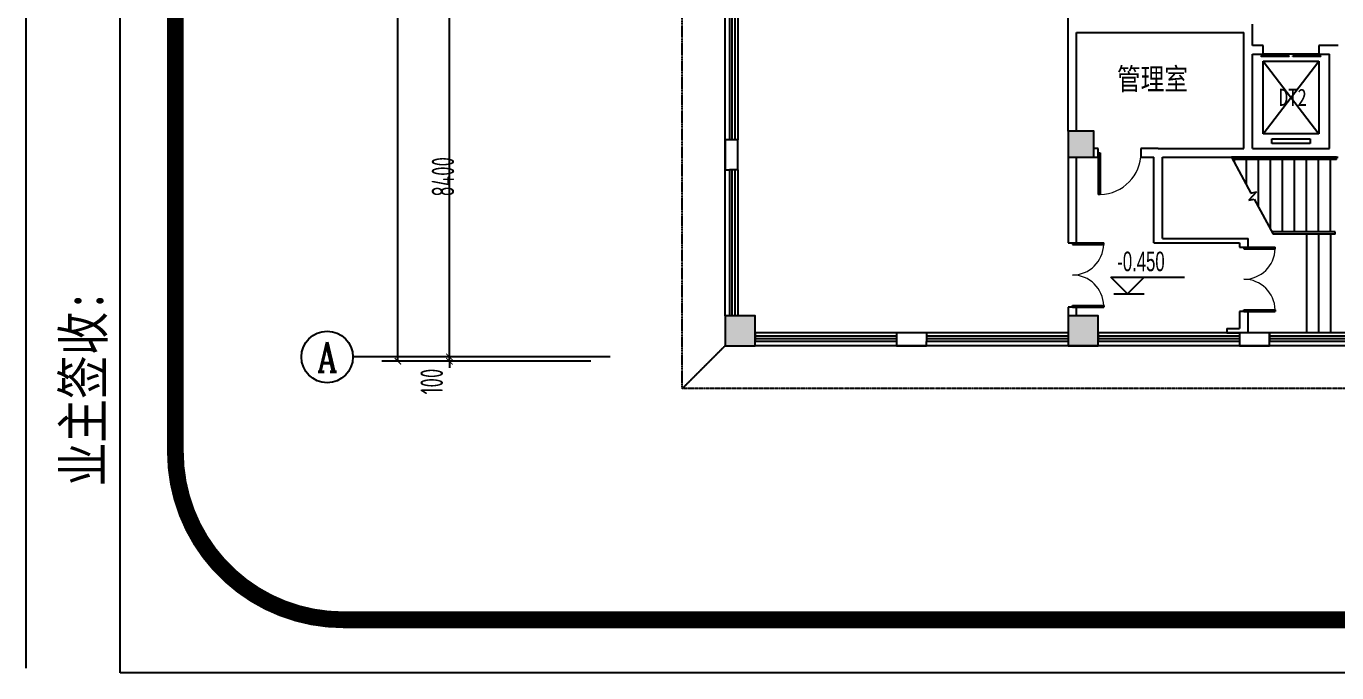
# Model space of a CAD drawing. Header units: inches. Extents: x -584 to 1446124, y -108140 to 99637.
# Drawn here: x 874424 to 904991, y 5780 to 20854 of the extents above; entities that cross this region are included whole.
import ezdxf
from ezdxf.enums import TextEntityAlignment as Align

# ---------------------------------------------------------------- set-up
doc = ezdxf.new("R2010")
doc.units = ezdxf.units.IN
doc.header["$MEASUREMENT"] = 0
doc.linetypes.add('DASH', pattern=[0.35, 0.25, -0.1])
for name, color, linetype in [('AXIS', 3, 'Continuous'), ('AXIS_TEXT', 7, 'Continuous'), ('COLUMN', 6, 'Continuous'), ('DIM_ELEV', 3, 'Continuous'), ('DIM_SYMB', 3, 'Continuous'), ('EVTR', 2, 'Continuous'), ('GROUND', 34, 'Continuous'), ('PUB_TEXT', 151, 'Continuous'), ('STAIR', 6, 'Continuous'), ('WALL', 7, 'Continuous'), ('WINDOW', 3, 'Continuous'), ('外框', 7, 'Continuous')]:
    doc.layers.add(name, color=color, linetype=linetype)
doc.styles.add('_TCH_AXIS', font='COMPLEX', dxfattribs={"bigfont": 'GBCBIG'})
doc.styles.add('_TCH_DIM', font='stylu.ttf')
doc.styles.add('_TCH_DIM_T3', font='TSSDENG', dxfattribs={"width": 0.64, "bigfont": 'TSSDCHN'})
doc.styles.add('COMPLEX', font='stylu.ttf')
doc.styles.get("Standard").update_dxf_attribs({"font": '', "width": 0.7, "height": 250})
doc.styles.add('宋体平面', font='', dxfattribs={"width": 0.8})
doc.styles.get('Standard').set_extended_font_data('NSimSun')
doc.styles.get('宋体平面').set_extended_font_data('SimSun')
doc.dimstyles.new('_TCH_ARCH&&150', dxfattribs={"dimtxt": 525, "dimasz": 150, "dimexe": 375, "dimexo": 450, "dimgap": 150, "dimtad": 1, "dimdec": 0, "dimzin": 0, "dimdsep": 46, "dimtxsty": '_TCH_DIM_T3', "dimblk": 'ARCHTICK', "dimcen": 0.09, "dimclrt": 7, "dimazin": 2, "dimtfac": 1, "dimtdec": 0, "dimtix": 1, "dimtmove": 2, "dimatfit": 3, "dimfxl": 0, "dimtolj": 1, "dimtzin": 0, "dimarcsym": 0})

# ---------------------------------------------------------------- blocks, each defined once
blk = doc.blocks.new('_ArchTick')
at = {"color": 0, "linetype": 'ByBlock', "const_width": 0.15}
blk.add_lwpolyline([(-0.5, -0.5), (0.5, 0.5)], dxfattribs=at)
blk = doc.blocks.new('*D109')
at = {"layer": 'AXIS', "color": 0, "lineweight": -2, "transparency": 16777216}
for p, q in [((884293, 13143), (884293, 13293)), ((887593, 13143), (883918, 13143)), ((887593, 13043), (883918, 13043)), ((884293, 13043), (884293, 13143)), ((884293, 13043), (884293, 12893))]:
    blk.add_line(p, q, dxfattribs=at)
at = {"layer": 'Defpoints', "color": 0, "transparency": 16777216}
for p in [(884293, 13143), (888043, 13143), (888043, 13043)]:
    blk.add_point(p, dxfattribs=at)
at = {"layer": 'AXIS', "color": 0, "lineweight": -2, "transparency": 16777216, "xscale": 150, "yscale": 150, "zscale": 150}
for p, rotation in [((884293, 13143), 270), ((884293, 13043), 90)]:
    blk.add_blockref('_ArchTick', p, dxfattribs=dict(at, rotation=rotation))
at = {"layer": 'AXIS', "color": 7, "transparency": 16777216, "insert": (883881, 12570), "char_height": 525, "attachment_point": 5, "rotation": 90, "style": '_TCH_DIM_T3'}
blk.add_mtext('\\A1;100', dxfattribs=at)
blk = doc.blocks.new('*D110')
at = {"layer": 'AXIS', "color": 0, "lineweight": -2, "transparency": 16777216}
for p, q in [((887593, 21543), (883918, 21543)), ((884293, 13143), (884293, 21543)), ((887593, 13143), (883918, 13143))]:
    blk.add_line(p, q, dxfattribs=at)
at = {"layer": 'Defpoints', "color": 0, "transparency": 16777216}
for p in [(884293, 21543), (888043, 21543), (888043, 13143)]:
    blk.add_point(p, dxfattribs=at)
at = {"layer": 'AXIS', "color": 0, "lineweight": -2, "transparency": 16777216, "xscale": 150, "yscale": 150, "zscale": 150}
for p, rotation in [((884293, 21543), 90), ((884293, 13143), 270)]:
    blk.add_blockref('_ArchTick', p, dxfattribs=dict(at, rotation=rotation))
at = {"layer": 'AXIS', "color": 7, "transparency": 16777216, "insert": (884143, 17343), "char_height": 525, "attachment_point": 5, "rotation": 90, "style": '_TCH_DIM_T3'}
blk.add_mtext('\\A1;8400', dxfattribs=at)
blk = doc.blocks.new('*D120')
at = {"layer": 'AXIS', "color": 0, "lineweight": -2, "transparency": 16777216}
for p, q in [((887593, 87043), (882718, 87043)), ((883093, 13043), (883093, 87043)), ((887593, 13043), (882718, 13043))]:
    blk.add_line(p, q, dxfattribs=at)
at = {"layer": 'Defpoints', "color": 0, "transparency": 16777216}
for p in [(883093, 87043), (888043, 87043), (888043, 13043)]:
    blk.add_point(p, dxfattribs=at)
at = {"layer": 'AXIS', "color": 0, "lineweight": -2, "transparency": 16777216, "xscale": 150, "yscale": 150, "zscale": 150}
for p, rotation in [((883093, 87043), 90), ((883093, 13043), 270)]:
    blk.add_blockref('_ArchTick', p, dxfattribs=dict(at, rotation=rotation))
at = {"layer": 'AXIS', "color": 7, "transparency": 16777216, "insert": (882943, 50043), "char_height": 525, "attachment_point": 5, "rotation": 90, "style": '_TCH_DIM_T3'}
blk.add_mtext('\\A1;74000', dxfattribs=at)
blk = doc.blocks.new('_FZH')
at = {"layer": 'WALL'}
blk.add_lwpolyline([(-0.5, -0.5), (0.5, -0.5), (0.5, 0.5), (-0.5, 0.5)], close=True, dxfattribs=at)
blk.add_solid([(-0.5, -0.5), (0.5, -0.5), (-0.5, 0.5), (0.5, 0.5)], dxfattribs=at)
blk = doc.blocks.new('$DORLIB2D$00000127')
at = {"color": 0}
for points in [[(-0.533, 0.795), (-0.533, 0.69)], [(-0.033, 0.795), (-0.533, 0.795)], [(-0.033, 0.795), (-0.033, 0.69)], [(0.533, 0.795), (0.033, 0.795)], [(0.033, 0.795), (0.033, 0.69)], [(0.533, 0.795), (0.533, 0.69)], [(-0.033, 0.69), (-0.533, 0.69)], [(0.5, 0.5), (-0.5, 0.5)], [(0.533, 0.69), (0.033, 0.69)]]:
    blk.add_lwpolyline(points, dxfattribs=at)
blk = doc.blocks.new('_AXISO')
blk.add_circle((0, 0), 0.5)
at = {"layer": 'AXIS_TEXT', "style": 'COMPLEX', "width": 1.041667}
blk.add_attdef('A', text='', height=0.56, dxfattribs=at).set_placement((-0.25, -0.28), (0.25, -0.28), align=Align.FIT)
blk = doc.blocks.new('$DorLib2D$00000002')
for p, q in [((-0.5, 0), (-0.5, 0.4875)), ((-0.475, 0.4875), (-0.5, 0.4875)), ((-0.475, 0), (-0.475, 0.4875)), ((0.475, 0), (0.475, 0.4875)), ((0.475, 0.4875), (0.5, 0.4875)), ((0.5, 0), (0.5, 0.4875)), ((-0.5, 0), (-0.475, 0)), ((0.5, 0), (0.475, 0))]:
    blk.add_line(p, q)
at = {"lineweight": 13}
for centre, start, end in [((-0.4875, 0), 0, 88.53072), ((0.4875, 0), 91.46928, 180)]:
    blk.add_arc(centre, 0.4875, start, end, dxfattribs=at)
blk = doc.blocks.new('$DorLib2D$00000001')
for p, q in [((0.45, 0.975), (0.5, 0.975)), ((0.45, 0), (0.45, 0.975)), ((0.5, 0), (0.5, 0.975)), ((0.5, 0), (0.45, 0))]:
    blk.add_line(p, q)
at = {"lineweight": 13}
blk.add_arc((0.475, 0), 0.975, 91.4693, 180, dxfattribs=at)
blk = doc.blocks.new('$TCHSYS$WIN2D')
for p, q in [((-0.5, 0.5), (0.5, 0.5)), ((-0.5, 0.5), (-0.5, -0.5)), ((0.5, 0.5), (0.5, -0.5)), ((0.5, 0.1667), (-0.5, 0.1667)), ((0.5, -0.1667), (-0.5, -0.1667)), ((-0.5, -0.5), (0.5, -0.5))]:
    blk.add_line(p, q)

msp = doc.modelspace()

# ---------------------------------------------------------------- linework, layer by layer
for p, q in [((890722.9, 14103.6), (890722.9, 27653.6)), ((906822.9, 13403.6), (891422.9, 13403.6))]:
    msp.add_line(p, q)
at = {"layer": 'AXIS'}
msp.add_line((888043.3, 13142.8), (882043.3, 13142.8), dxfattribs=at)
at = {"layer": 'COLUMN'}
for p, q in [((890822.9, 18203.6), (890722.9, 18203.6)), ((890722.9, 18203.6), (890722.9, 17503.6)), ((891022.9, 17503.6), (891022.9, 18203.6)), ((890722.9, 17503.6), (890822.9, 17503.6)), ((895422.9, 13703.6), (894722.9, 13703.6)), ((894722.9, 13503.6), (894722.9, 13403.6)), ((895422.9, 13403.6), (895422.9, 13503.6)), ((902722.9, 13703.6), (902722.9, 13403.6)), ((903422.9, 13703.6), (902722.9, 13703.6)), ((903422.9, 13403.6), (903422.9, 13703.6)), ((894722.9, 13403.6), (895422.9, 13403.6)), ((902722.9, 13403.6), (903422.9, 13403.6))]:
    msp.add_line(p, q, dxfattribs=at)
at = {"layer": 'DIM_ELEV'}
for p, q in [((900111.1, 14616.1), (899721.1, 15006.1)), ((899721.1, 15006.1), (901435.5, 15006.1)), ((900111.1, 14616.1), (900501.1, 15006.1)), ((899792.6, 14616.1), (900501.1, 14616.1))]:
    msp.add_line(p, q, dxfattribs=at)
at = {"layer": 'DIM_SYMB'}
msp.add_lwpolyline([(904982.9, 16903.6, 0, 0, 0), (903612.9, 16903.6, 120, 0, 0), (903162.9, 16903.6, 0, 0, 0)], format="xyseb", dxfattribs=at)
at = {"layer": 'EVTR'}
for p, q in [((903272.9, 18341.1), (903272.9, 20036.7)), ((903272.9, 20036.7), (904572.9, 20036.7)), ((903272.9, 18341.1), (904572.9, 20036.7)), ((903272.9, 20036.7), (904572.9, 18341.1)), ((904572.9, 20036.7), (904572.9, 18341.1)), ((904572.9, 18341.1), (903272.9, 18341.1)), ((903472.9, 18116.1), (903472.9, 18228.6)), ((903472.9, 18228.6), (904372.9, 18228.6)), ((904372.9, 18116.1), (903472.9, 18116.1)), ((904372.9, 18228.6), (904372.9, 18116.1))]:
    msp.add_line(p, q, dxfattribs=at)
at = {"layer": 'GROUND', "linetype": 'DASH'}
msp.add_line((890722.9, 13403.6), (889722.9, 12403.6), dxfattribs=at)
msp.add_lwpolyline([(906822.9, 12403.6), (889722.9, 12403.6), (889722.9, 27453.6)], dxfattribs=at)
at = {"layer": 'STAIR'}
for p, q in [((904842.9, 17803.6), (902537.9, 17803.6)), ((902537.9, 17803.6), (902989.7, 16965.2)), ((904982.9, 17803.6), (902537.9, 17803.6)), ((904982.9, 17743.6), (902570.2, 17743.6)), ((902602.9, 17683.1), (902602.9, 17743.6)), ((902882.9, 17163.4), (902882.9, 17743.6)), ((903162.9, 16643.8), (903162.9, 17743.6)), ((903442.9, 16124.2), (903442.9, 17743.6)), ((903722.9, 16063.6), (903722.9, 17743.6)), ((904002.9, 16063.6), (904002.9, 17743.6)), ((904282.9, 16063.6), (904282.9, 17743.6)), ((904562.9, 16063.6), (904562.9, 17743.6)), ((904842.9, 16063.6), (904842.9, 17743.6)), ((904982.9, 17743.6), (904982.9, 17803.6)), ((903121.1, 16996.3), (902942.2, 16795.4)), ((902942.2, 16795.4), (903065.5, 16824.5)), ((902989.7, 16965.2), (903121.1, 16996.3)), ((903065.5, 16824.5), (903507.9, 16003.6)), ((904952.9, 16063.6), (903475.5, 16063.6)), ((904842.9, 16003.6), (903507.9, 16003.6)), ((904952.9, 16003.6), (903507.9, 16003.6)), ((904282.9, 16003.6), (904282.9, 13703.6)), ((904562.9, 16003.6), (904562.9, 13703.6)), ((904842.9, 16003.6), (904842.9, 13703.6)), ((904952.9, 16003.6), (904952.9, 16063.6))]:
    msp.add_line(p, q, dxfattribs=at)
at = {"layer": 'WALL'}
for p, q in [((898722.9, 20803.6), (898722.9, 21553.6)), ((898722.9, 18403.6), (898722.9, 20803.6)), ((903022.9, 20803.6), (903022.9, 20903.6)), ((903022.9, 20403.6), (903022.9, 20803.6)), ((898922.9, 20703.6), (899322.9, 20703.6)), ((898922.9, 18403.6), (898922.9, 20703.6)), ((899322.9, 20703.6), (900522.9, 20703.6)), ((900522.9, 20703.6), (901722.9, 20703.6)), ((901722.9, 20703.6), (902822.9, 20703.6)), ((902822.9, 20303.6), (902822.9, 20703.6)), ((902822.9, 18003.6), (902822.9, 20303.6)), ((903272.9, 20403.6), (903022.9, 20403.6)), ((903022.9, 18003.6), (903022.9, 20203.6)), ((903022.9, 20203.6), (903272.9, 20203.6)), ((903272.9, 20203.6), (903272.9, 20403.6)), ((905022.9, 20403.6), (904572.9, 20403.6)), ((904572.9, 20403.6), (904572.9, 20203.6)), ((904572.9, 20203.6), (904822.9, 20203.6)), ((904822.9, 18803.6), (904822.9, 20203.6)), ((904822.9, 18003.6), (904822.9, 18803.6)), ((898722.9, 17803.6), (898722.9, 15803.6)), ((898922.9, 15803.6), (898922.9, 17803.6)), ((899422.9, 18003.6), (899322.9, 18003.6)), ((899322.9, 17803.6), (899422.9, 17803.6)), ((899422.9, 17803.6), (899422.9, 18003.6)), ((900822.9, 18003.6), (900422.9, 18003.6)), ((900422.9, 18003.6), (900422.9, 17803.6)), ((900422.9, 17803.6), (900722.9, 17803.6)), ((900722.9, 15803.6), (900722.9, 17803.6)), ((900822.9, 18003.6), (902822.9, 18003.6)), ((900922.9, 15903.6), (900922.9, 17803.6)), ((900922.9, 17803.6), (902922.9, 17803.6)), ((902922.9, 17803.6), (905022.9, 17803.6)), ((903022.9, 18003.6), (904822.9, 18003.6)), ((900922.9, 15903.6), (902922.9, 15903.6)), ((902922.9, 15703.6), (902922.9, 15903.6)), ((898722.9, 15803.6), (898922.9, 15803.6)), ((900722.9, 15803.6), (902722.9, 15803.6)), ((902722.9, 15803.6), (902722.9, 15703.6)), ((902722.9, 15703.6), (902922.9, 15703.6)), ((898922.9, 14303.6), (898722.9, 14303.6)), ((898722.9, 14303.6), (898722.9, 14103.6)), ((898922.9, 14103.6), (898922.9, 14303.6)), ((902922.9, 14203.6), (902722.9, 14203.6)), ((902722.9, 14203.6), (902722.9, 13803.6)), ((902922.9, 13703.6), (902922.9, 14203.6)), ((902422.9, 13803.6), (902722.9, 13803.6)), ((902422.9, 13803.6), (902422.9, 13703.6)), ((902422.9, 13703.6), (902722.9, 13703.6))]:
    msp.add_line(p, q, dxfattribs=at)
at = {"layer": '外框', "lineweight": -2}
for p, q in [((874423.9, 5887.4), (874423.9, 99636.8)), ((876614.6, 5779.8), (876614.6, 99636.8)), ((1010552, 5779.8), (876614.6, 5779.8))]:
    msp.add_line(p, q, dxfattribs=at)
at = {"layer": '外框', "lineweight": -2, "const_width": 391.5}
msp.add_lwpolyline([(881818.3, 7015.2), (1005149.3, 7015.2, 0.4142136), (1009064.5, 10930.4), (1009064.5, 94453.3, 0.4142136), (1005149.3, 98368.5), (881818.3, 98368.5, 0.4142136), (877903, 94453.3), (877903, 10930.4, 0.4142136)], format="xyb", close=True, dxfattribs=at)

# ---------------------------------------------------------------- block references
at = {"layer": 'AXIS'}
ref = msp.add_blockref('_AXISO', (881443.3, 13142.8), dxfattribs=dict(at, xscale=1200, yscale=1200, zscale=1200))
ref.add_attrib('A', 'A', dxfattribs={"layer": 'AXIS_TEXT', "height": 692.8, "style": '_TCH_AXIS', "width": 0.8}).set_placement((881205.8, 12796.5), (881680.8, 12796.5), align=Align.FIT)
at = {"layer": 'COLUMN'}
for p, xscale, yscale, zscale in [((899022.9, 18103.6), 599.9926758080255, 599.9939868345391, 599.9939868345391), ((891072.9, 13753.6), 700, 700, 700), ((899072.9, 13753.6), 700.0000000046566, 700.0000000006985, 700.0000000006985)]:
    msp.add_blockref('_FZH', p, dxfattribs=dict(at, xscale=xscale, yscale=yscale, zscale=zscale))
at = {"layer": 'WINDOW'}
for name, p, xscale, yscale, zscale, rotation in [('$TCHSYS$WIN2D', (890922.9, 19878.6), -3350, -200, -3350, 90), ('$TCHSYS$WIN2D', (890922.9, 15803.6), -3400, -200, -3400, 90), ('$DorLib2D$00000002', (898822.9, 15053.6), -1500, -1500, -1500, 89.99999999998218), ('$DorLib2D$00000002', (902822.9, 14953.6), -1500, -1500, -1500, 89.99999999998218)]:
    msp.add_blockref(name, p, dxfattribs=dict(at, xscale=xscale, yscale=yscale, zscale=zscale, rotation=rotation))
for name, p, xscale, yscale, zscale in [('$DORLIB2D$00000127', (903922.9, 20303.6), 1300, -200, 1300), ('$DorLib2D$00000001', (899922.9, 17903.6), -1000, -1000, -1000), ('$TCHSYS$WIN2D', (893072.9, 13603.6), -3300, 200, -3300), ('$TCHSYS$WIN2D', (897072.9, 13603.6), -3300, 200, -3300), ('$TCHSYS$WIN2D', (901072.9, 13603.6), -3300, 200, -3300), ('$TCHSYS$WIN2D', (905122.9, 13603.6), -3400, 200, -3400)]:
    msp.add_blockref(name, p, dxfattribs=dict(at, xscale=xscale, yscale=yscale, zscale=zscale))

# ---------------------------------------------------------------- texts
at = {"layer": 'PUB_TEXT', "style": '_TCH_DIM'}
for s, height, width, p in [('管理室', 506.38, 0.8, (899862.6, 19371.2)), ('-0.450', 455, 0.64, (899871.2, 15142.6))]:
    msp.add_text(s, height=height, dxfattribs=dict(at, width=width)).set_placement(p)
at = {"layer": 'PUB_TEXT', "width": 0.8}
msp.add_text('DT2', height=398.73, dxfattribs=at).set_placement((903640.2, 18996.9))
at = {"layer": '外框', "lineweight": -2, "style": '宋体平面', "width": 0.8}
msp.add_text('业主签收:                                      土建签收:                                     水、电签收:', height=932.804, rotation=90, dxfattribs=at).set_placement((876217.6, 10127.3))

# ---------------------------------------------------------------- dimensions: what is measured, and where the dimension line sits
at = {"layer": 'AXIS'}
for p1, p2, distance, picture, middle in [((888043.3, 13042.8), (888043.3, 87042.8), 4950, '*D120', (882943.3, 50042.8)), ((888043.3, 13142.8), (888043.3, 21542.8), 3750, '*D110', (884143.3, 17342.8))]:
    dim = msp.add_aligned_dim(p1=p1, p2=p2, distance=distance, dimstyle='_TCH_ARCH&&150', dxfattribs=at)
    dim.commit()
    dim.dimension.update_dxf_attribs({"geometry": picture, "text_midpoint": middle})
dim = msp.add_linear_dim(base=(884293.3, 13142.8), p1=(888043.3, 13042.8), p2=(888043.3, 13142.8), angle=90, dimstyle='_TCH_ARCH&&150', dxfattribs=at)
dim.commit()
dim.dimension.update_dxf_attribs({"geometry": '*D109', "text_midpoint": (883880.8, 12569.8), "dimtype": 161})

doc.saveas('drawing.dxf')
